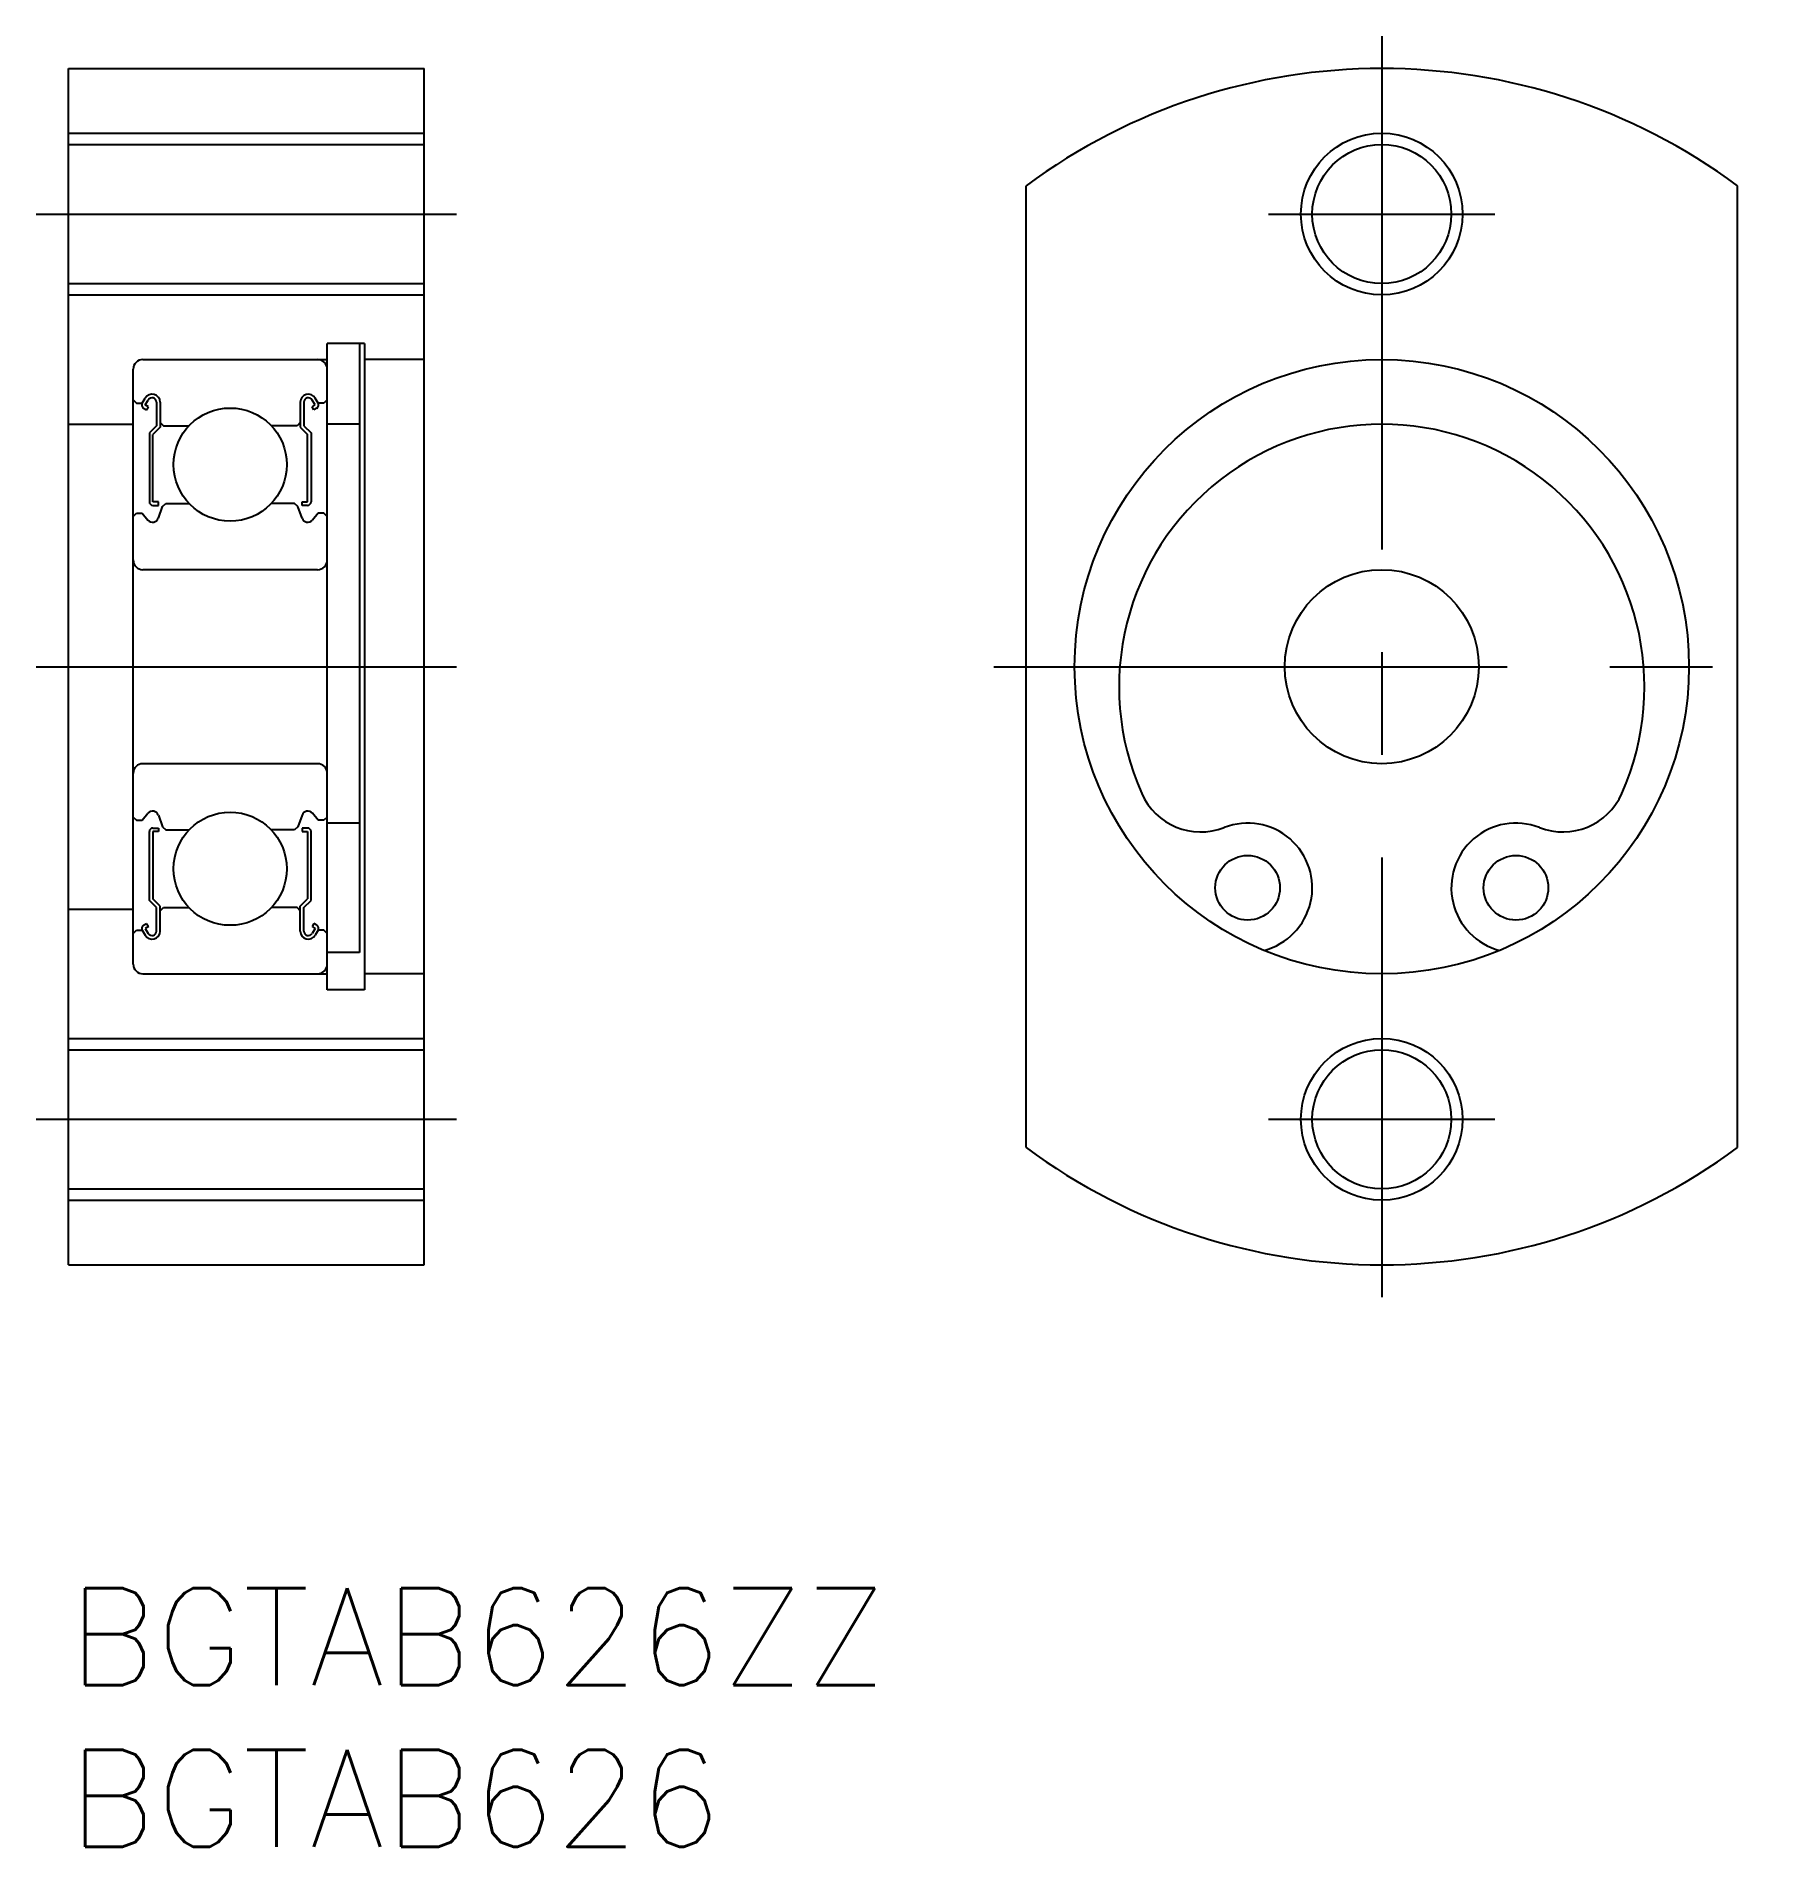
# Model space of a CAD drawing. Extents: x -1 to 52.6, y -8 to 48.
import ezdxf

# ---------------------------------------------------------------- set-up
doc = ezdxf.new("R2010")
doc.units = 0
doc.header["$LTSCALE"] = 0.5
doc.linetypes.add('CENTER', pattern=[50.8, 31.75, -6.35, 6.35, -6.35])
for name, color, linetype in [('MSM_CENTER', 1, 'CENTER'), ('MSM_CONTINUOUS', 7, 'CONTINUOUS'), ('MSM_NARROW', 5, 'CONTINUOUS'), ('MSM_PART_NUMBER', 7, 'CONTINUOUS')]:
    doc.layers.add(name, color=color, linetype=linetype)
doc.styles.get("Standard").update_dxf_attribs({"font": 'txt.shx', "height": 3, "bigfont": 'bigfont.shx'})

# ---------------------------------------------------------------- blocks, each defined once
blk = doc.blocks.new('*U2')
at = {"layer": 'MSM_PART_NUMBER'}
blk.add_text('BGTAB626ZZ', height=3, dxfattribs=at).set_placement((0, -3))
blk = doc.blocks.new('*U3')
at = {"layer": 'MSM_PART_NUMBER'}
blk.add_text('BGTAB626', height=3, dxfattribs=at).set_placement((0, -8))

msp = doc.modelspace()

# ---------------------------------------------------------------- linework, layer by layer
at = {"layer": 'MSM_CENTER'}
for p, q in [((40.618, 48), (40.618, 9)), ((-1, 42.5), (12, 42.5)), ((37.118, 42.5), (44.118, 42.5)), ((-1, 28.5), (12, 28.5)), ((28.618, 28.5), (52.618, 28.5)), ((-1, 14.5), (12, 14.5)), ((37.118, 14.5), (44.118, 14.5))]:
    msp.add_line(p, q, dxfattribs=at)
at = {"layer": 'MSM_CONTINUOUS'}
for p, q in [((0, 10), (0, 47)), ((0, 47), (11, 47)), ((11, 10), (11, 47)), ((0, 44.65), (11, 44.65)), ((29.618, 13.625), (29.618, 43.374)), ((51.618, 13.626), (51.618, 43.374)), ((0, 40.35), (11, 40.35)), ((8, 18.5), (8, 38.5)), ((9.15, 38.5, 0.5), (8, 38.5, 0.5)), ((9, 38.5), (9, 19.661)), ((9.15, 38.5), (9.15, 18.5)), ((2, 19.3), (2, 37.7)), ((2.3, 38), (8, 38)), ((11, 38), (9.16, 38)), ((2, 36.75), (2.1, 36.65)), ((2.1, 36.65), (2.278, 36.65)), ((2.278, 36.65), (2.368, 36.803)), ((2.318, 36.498), (2.415, 36.443)), ((2.374, 36.594), (2.465, 36.748)), ((2.47, 36.539), (2.374, 36.594)), ((2.415, 36.443), (2.47, 36.539)), ((2.722, 36.679), (2.722, 35.95)), ((2.833, 36.679), (2.833, 35.904)), ((7.167, 36.679), (7.167, 35.904)), ((7.278, 36.679), (7.278, 35.95)), ((7.53, 36.539), (7.626, 36.594)), ((7.585, 36.443), (7.53, 36.539)), ((7.626, 36.594), (7.535, 36.748)), ((7.682, 36.498), (7.585, 36.443)), ((7.722, 36.65), (7.632, 36.803)), ((7.9, 36.65), (7.722, 36.65)), ((8, 36.75), (7.9, 36.65)), ((0, 36), (2, 36)), ((2.722, 35.95), (2.5, 35.728)), ((2.833, 35.904), (2.611, 35.682)), ((2.833, 36.05), (2.933, 35.95)), ((2.933, 35.95), (3.726, 35.95)), ((7.067, 35.95), (6.274, 35.95)), ((7.167, 36.05), (7.067, 35.95)), ((7.167, 35.904), (7.389, 35.682)), ((7.278, 35.95), (7.5, 35.728)), ((9, 36, 0.5), (8, 36, 0.5)), ((2.5, 35.728), (2.5, 33.601)), ((2.611, 33.601), (2.611, 35.682)), ((7.389, 33.601), (7.389, 35.682)), ((7.5, 35.728), (7.5, 33.601)), ((2.778, 33.601), (2.611, 33.601)), ((2.778, 33.49), (2.778, 33.601)), ((7.222, 33.49), (7.222, 33.601)), ((7.222, 33.601), (7.389, 33.601)), ((2, 33.15), (2.1, 33.25)), ((2.1, 33.25), (2.278, 33.25)), ((2.278, 33.25), (2.457, 33.031)), ((2.611, 33.49), (2.778, 33.49)), ((2.778, 33.097), (2.908, 33.456)), ((2.908, 33.456), (3.008, 33.55)), ((3.008, 33.55), (3.726, 33.55)), ((6.992, 33.55), (6.274, 33.55)), ((7.092, 33.456), (6.992, 33.55)), ((7.222, 33.097), (7.092, 33.456)), ((7.389, 33.49), (7.222, 33.49)), ((7.722, 33.25), (7.543, 33.031)), ((7.9, 33.25), (7.722, 33.25)), ((8, 33.15), (7.9, 33.25)), ((7.7, 31.5), (2.3, 31.5)), ((7.7, 25.5), (2.3, 25.5)), ((2, 23.85), (2.1, 23.75)), ((2.1, 23.75), (2.278, 23.75)), ((2.278, 23.75), (2.457, 23.969)), ((2.778, 23.903), (2.908, 23.544)), ((2.908, 23.544), (3.008, 23.45)), ((7.092, 23.544), (6.992, 23.45)), ((7.222, 23.903), (7.092, 23.544)), ((7.722, 23.75), (7.543, 23.969)), ((7.9, 23.75), (7.722, 23.75)), ((8, 23.85), (7.9, 23.75)), ((9, 23.661, 0.5), (8, 23.661, 0.5)), ((2.5, 21.272), (2.5, 23.399)), ((2.611, 23.51), (2.778, 23.51)), ((2.611, 23.399), (2.611, 21.318)), ((2.778, 23.399), (2.611, 23.399)), ((2.778, 23.51), (2.778, 23.399)), ((3.008, 23.45), (3.726, 23.45)), ((6.992, 23.45), (6.274, 23.45)), ((7.222, 23.51), (7.222, 23.399)), ((7.389, 23.51), (7.222, 23.51)), ((7.222, 23.399), (7.389, 23.399)), ((7.389, 23.399), (7.389, 21.318)), ((7.5, 21.272), (7.5, 23.399)), ((2.833, 21.096), (2.611, 21.318)), ((7.167, 21.096), (7.389, 21.318)), ((0, 21), (2, 21)), ((2.722, 21.05), (2.5, 21.272)), ((2.722, 20.321), (2.722, 21.05)), ((2.833, 20.321), (2.833, 21.096)), ((2.833, 20.95), (2.933, 21.05)), ((2.933, 21.05), (3.726, 21.05)), ((7.067, 21.05), (6.274, 21.05)), ((7.167, 20.95), (7.067, 21.05)), ((7.167, 20.321), (7.167, 21.096)), ((7.278, 21.05), (7.5, 21.272)), ((7.278, 20.321), (7.278, 21.05)), ((2, 20.25), (2.1, 20.35)), ((2.1, 20.35), (2.278, 20.35)), ((2.278, 20.35), (2.368, 20.197)), ((2.318, 20.502), (2.415, 20.557)), ((2.47, 20.461), (2.374, 20.406)), ((2.374, 20.406), (2.465, 20.252)), ((2.415, 20.557), (2.47, 20.461)), ((7.585, 20.557), (7.53, 20.461)), ((7.53, 20.461), (7.626, 20.406)), ((7.626, 20.406), (7.535, 20.252)), ((7.682, 20.502), (7.585, 20.557)), ((7.722, 20.35), (7.632, 20.197)), ((7.9, 20.35), (7.722, 20.35)), ((8, 20.25), (7.9, 20.35)), ((9, 19.661, 0.5), (8, 19.661, 0.5)), ((2.3, 19), (8, 19)), ((9.15, 18.5, 0.5), (8, 18.5, 0.5)), ((11, 19), (9.16, 19)), ((0, 18.25), (0, 18.25)), ((0, 16.65), (11, 16.65)), ((0, 12.35), (11, 12.35)), ((0, 10), (11, 10))]:
    msp.add_line(p, q, dxfattribs=at)
for centre, radius in [((40.618, 42.5), 2.15), ((40.618, 28.5, 0.5), 9.5), ((5, 34.75), 1.75), ((40.618, 28.5), 3), ((5, 22.25), 1.75), ((36.468, 21.661, 0.5), 1), ((44.768, 21.661, 0.5), 1), ((40.618, 14.5), 2.15)]:
    msp.add_circle(centre, radius, dxfattribs=at)
for centre, radius, start, end in [((40.618, 28.5), 18.5, 53.5161, 126.4836), ((2.3, 37.7), 0.3, 90, 180), ((7.7, 37.7), 0.3, 0, 90), ((2.374, 36.594), 0.111, 149.9871, 240.009), ((2.584, 36.679), 0.249, 0, 150.0012), ((2.584, 36.679), 0.138, 0, 150.0026), ((7.416, 36.679), 0.249, 29.9988, 180), ((7.416, 36.679), 0.138, 29.9974, 180), ((7.626, 36.594), 0.111, 299.991, 30.0129), ((40.618, 27.875, 0.5), 8.125, 336.0572, 203.9428), ((2.611, 33.601), 0.111, 180.0001, 270), ((7.389, 33.601), 0.111, 270, 359.9999), ((2.599, 33.151), 0.186, 220.0002, 343.1527), ((7.401, 33.151), 0.186, 196.8473, 319.9998), ((2.3, 31.8), 0.3, 180, 270), ((7.7, 31.8), 0.3, 270, 0), ((2.3, 25.2), 0.3, 90, 180), ((7.7, 25.2), 0.3, 0, 90), ((35.02, 25.389, 0.5), 2, 203.9428, 291.2223), ((46.216, 25.389, 0.5), 2, 248.7777, 336.0572), ((2.599, 23.849), 0.186, 16.8473, 139.9998), ((7.401, 23.849), 0.186, 40.0002, 163.1527), ((36.468, 21.661, 0.5), 2, 284.6994, 111.2223), ((44.768, 21.661, 0.5), 2, 68.7777, 255.3006), ((2.611, 23.399), 0.111, 90, 179.9999), ((7.389, 23.399), 0.111, 0.0001, 90), ((2.374, 20.406), 0.111, 119.991, 210.0129), ((2.584, 20.321), 0.249, 209.9988, 0), ((2.584, 20.321), 0.138, 209.9974, 0), ((7.416, 20.321), 0.249, 180, 330.0012), ((7.416, 20.321), 0.138, 180, 330.0026), ((7.626, 20.406), 0.111, 329.9871, 60.009), ((2.3, 19.3), 0.3, 180, 270), ((7.7, 19.3), 0.3, 270, 0), ((40.618, 28.5), 18.5, 233.5164, 306.4839)]:
    msp.add_arc(centre, radius, start, end, dxfattribs=at)
at = {"layer": 'MSM_NARROW'}
for p, q in [((0, 45), (11, 45)), ((0, 40), (11, 40)), ((0, 17), (11, 17)), ((0, 12), (11, 12))]:
    msp.add_line(p, q, dxfattribs=at)
for centre in [(40.618, 42.5), (40.618, 14.5)]:
    msp.add_circle(centre, 2.5, dxfattribs=at)

# ---------------------------------------------------------------- block references
at = {"layer": 'MSM_CONTINUOUS'}
for name in ['*U2', '*U3']:
    msp.add_blockref(name, (0, 0), dxfattribs=at)

doc.saveas('drawing.dxf')
